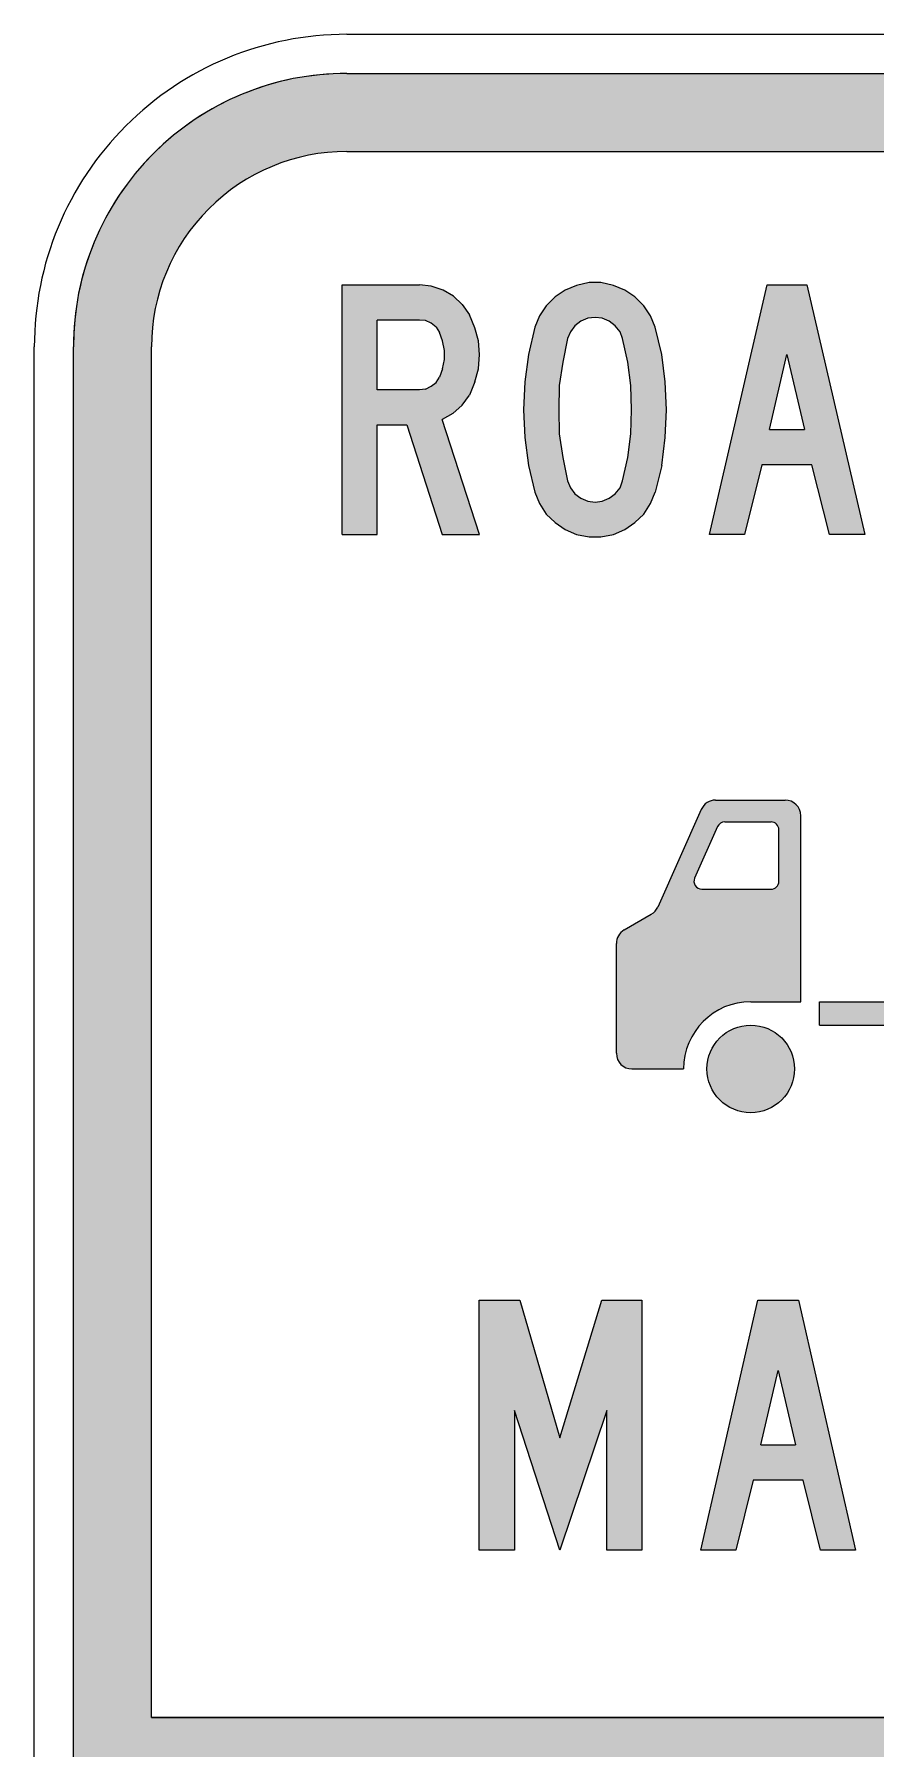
# Model space of a CAD drawing. Extents: x 80 to 227, y 133 to 266.
# Drawn here: x 80.2 to 116.1, y 193.2 to 266.4 of the extents above; entities that cross this region are included whole.
import ezdxf

# ---------------------------------------------------------------- set-up
doc = ezdxf.new("R2010")
doc.units = 0
doc.header["$MEASUREMENT"] = 0
doc.linetypes.add('CENTERX2', pattern=[101.60000000000001, 63.5, -12.7, 12.7, -12.7])
doc.layers.add('L25', color=1, linetype='CONTINUOUS')
doc.layers.add('L35', color=3, linetype='CONTINUOUS')

msp = doc.modelspace()

# ---------------------------------------------------------------- hatches: boundary and pattern name
at = {"layer": 'L25', "linetype": 'CENTERX2'}
h = msp.add_hatch(color=256, dxfattribs=at)
edge = h.paths.add_edge_path(flags=16)
edge.add_line((93.5327676264148, 261.3655784944086), (213.5327742930815, 261.3655784944085))
edge.add_arc((213.5327742930815, 253.0322454944085), 8.33333300000001, 2.2737367544323206e-13, 90, ccw=False)
edge.add_line((221.8661072930815, 253.0322454944085), (221.8661342930815, 194.5655588277418))
edge.add_line((221.8661342930815, 194.5655588277418), (85.19943462641484, 194.5655588277419))
edge.add_line((85.19943462641483, 194.5655588277419), (85.19943462641481, 253.0322454944086))
edge.add_arc((93.53276762641478, 253.0322454944086), 8.333332999999968, 89.99999999999989, 180, ccw=False)
edge = h.paths.add_edge_path()
edge.add_line((93.5327676264148, 264.6989084944086), (213.5327742930815, 264.6989084944085))
edge.add_arc((213.5327742930815, 253.0322454944085), 11.666663, 1.1368683772161603e-13, 90, ccw=False)
edge.add_line((225.1994372930815, 253.0322454944085), (225.1994372930816, 157.4322388277419))
edge.add_arc((213.5327742930816, 157.4322388277419), 11.666663, -90, 0, ccw=False)
edge.add_line((213.5327742930816, 145.7655758277419), (93.53276762641482, 145.7655758277419))
edge.add_arc((93.53276762641482, 157.4322388277419), 11.666663, 180, 270, ccw=False)
edge.add_line((81.86610462641482, 157.4322388277419), (81.86610462641481, 253.0322454944086))
edge.add_arc((93.53276762641477, 253.0322454944086), 11.66666299999996, 89.99999999999977, 180, ccw=False)
edge = h.paths.add_edge_path(flags=16)
edge.add_line((85.19943462641483, 191.2322588277419), (221.8661342930815, 191.2322588277418))
edge.add_line((221.8661342930815, 191.2322588277418), (221.8661072930816, 157.4322388277419))
edge.add_arc((213.5327676362757, 157.4322454845477), 8.333339656808493, 270.0000457687907, 359.9999542312093, ccw=False)
edge.add_line((213.5327742930816, 149.0989058277418), (93.53276762641482, 149.0989058277419))
edge.add_arc((93.53276762641482, 157.4322388277419), 8.333332999999982, 179.9999999999998, 270, ccw=False)
edge.add_line((85.19943462641483, 157.4322388277419), (85.19943462641483, 191.2322588277419))
h = msp.add_hatch(color=256, dxfattribs=at)
h.paths.add_polyline_path([(118.2195436870209, 245.0322421610752), (120.8865436870209, 245.0322421610752), (121.3945436870209, 245.0576421610752), (121.8771436870209, 245.1846421610752), (122.3343436870209, 245.4132421610752), (122.7407436870209, 245.6926421610752), (123.0963436870209, 246.0736421610752), (123.3757436870209, 246.4800421610752), (123.5535436870209, 246.9372421610752), (123.8329436870209, 247.9024421610752), (124.0107436870209, 248.8676421610752), (124.1123436870209, 249.8582421610752), (124.1123436870209, 250.8488421610752), (124.0107436870209, 251.8394421610752), (123.8329436870209, 252.8046421610752), (123.5535436870209, 253.7698421610752), (123.3757436870209, 254.2270421610752), (123.0963436870209, 254.6334421610752), (122.7407436870209, 254.9890421610752), (122.3343436870209, 255.2938421610752), (121.8771436870209, 255.4970421610752), (121.3945436870209, 255.6240421610752), (120.8865436870209, 255.6748421610752), (118.2195436870209, 255.6748421610752)])
h.paths.add_polyline_path([(119.7181436870209, 246.5054421610752), (120.8865436870209, 246.5054421610752), (121.2421436870209, 246.5562421610752), (121.5469436870209, 246.6832421610752), (121.8263436870209, 246.8864421610752), (122.0295436870209, 247.1658421610752), (122.1819436870209, 247.4706421610752), (122.4105436870209, 248.4104421610752), (122.5375436870209, 249.3756421610752), (122.5883436870209, 250.3408421610752), (122.5375436870209, 251.3060421610752), (122.4105436870209, 252.2712421610752), (122.1819436870209, 253.2364421610752), (122.0295436870209, 253.5412421610752), (121.8263436870209, 253.7952421610752), (121.5469436870209, 253.9984421610752), (121.2421436870209, 254.1508421610752), (120.8865436870209, 254.1762421610752), (119.7181436870209, 254.1762421610752)], flags=16)
h.paths.add_polyline_path([(108.9993436870209, 245.0322421610752), (111.4631436870209, 255.6748421610752), (113.1649436870209, 255.6748421610752), (115.6287436870209, 245.0322421610752), (114.1301436870209, 245.0322421610752), (113.3681436870209, 248.0040421610752), (111.2345436870209, 248.0040421610752), (110.4979436870209, 245.0322421610752)])
h.paths.add_polyline_path([(111.5647436870209, 249.5026421610752), (113.0633436870209, 249.5026421610752), (112.3013436870209, 252.7030421610752)], flags=16)
h.paths.add_polyline_path([(106.9673436870209, 247.9786421610752), (106.6879436870209, 246.8356421610752), (106.4847436870209, 246.3530421610752), (106.2053436870209, 245.8958421610752), (105.8243436870209, 245.5402421610752), (105.3925436870209, 245.2354421610752), (104.9099436870209, 245.0322421610752), (104.3765436870209, 244.9306421610752), (103.8685436870209, 244.9306421610752), (103.3351436870209, 245.0322421610752), (102.8525436870209, 245.2354421610752), (102.4207436870209, 245.5402421610752), (102.0397436870209, 245.8958421610752), (101.7603436870209, 246.3530421610752), (101.5571436870209, 246.8356421610752), (101.2777436870209, 247.9786421610752), (101.1253436870209, 249.1724421610752), (101.0745436870209, 250.3408421610752), (101.1253436870209, 251.5346421610752), (101.2777436870209, 252.7030421610752), (101.5571436870209, 253.8714421610752), (101.7603436870209, 254.3540421610752), (102.0397436870209, 254.7858421610752), (102.4207436870209, 255.1668421610752), (102.8525436870209, 255.4462421610752), (103.3351436870209, 255.6494421610752), (103.8685436870209, 255.7764421610752), (104.3765436870209, 255.7764421610752), (104.9099436870209, 255.6494421610752), (105.3925436870209, 255.4462421610752), (105.8243436870209, 255.1668421610752), (106.2053436870209, 254.7858421610752), (106.4847436870209, 254.3540421610752), (106.6879436870209, 253.8714421610752), (106.9673436870209, 252.7030421610752), (107.1197436870209, 251.5346421610752), (107.1705436870209, 250.3408421610752), (107.1197436870209, 249.1724421610752)])
h.paths.add_polyline_path([(105.2909436870209, 247.3182421610752), (105.5195436870209, 248.3088421610752), (105.6465436870209, 249.3248421610752), (105.6719436870209, 250.3408421610752), (105.6465436870209, 251.3822421610752), (105.5195436870209, 252.3728421610752), (105.2909436870209, 253.3888421610752), (105.1893436870209, 253.6682421610752), (104.9861436870209, 253.9222421610752), (104.7321436870209, 254.1254421610752), (104.4273436870209, 254.2524421610752), (104.1225436870209, 254.2778421610752), (103.8177436870209, 254.2524421610752), (103.5129436870209, 254.1254421610752), (103.2589436870209, 253.9222421610752), (103.0811436870209, 253.6682421610752), (102.9541436870209, 253.3888421610752), (102.7509436870209, 252.3728421610752), (102.5985436870209, 251.3822421610752), (102.5731436870209, 250.3408421610752), (102.5985436870209, 249.3248421610752), (102.7509436870209, 248.3088421610752), (102.9541436870209, 247.3182421610752), (103.0811436870209, 247.0134421610752), (103.2589436870209, 246.7594421610752), (103.5129436870209, 246.5816421610752), (103.8177436870209, 246.4546421610752), (104.1225436870209, 246.4038421610752), (104.4273436870209, 246.4546421610752), (104.7321436870209, 246.5816421610752), (104.9861436870209, 246.7594421610752), (105.1893436870209, 247.0134421610752)], flags=16)
h.paths.add_polyline_path([(93.32754368702092, 245.0322421610752), (93.32754368702092, 255.6748421610752), (96.62954368702088, 255.6748421610752), (97.13754368702087, 255.6240421610752), (97.6455436870209, 255.4462421610752), (98.07734368702091, 255.1922421610752), (98.45834368702089, 254.8366421610752), (98.76314368702089, 254.4048421610752), (98.99174368702091, 253.8460421610752), (99.14414368702091, 253.2872421610752), (99.1949436870209, 252.7030421610752), (99.14414368702091, 252.0934421610752), (98.99174368702091, 251.5346421610752), (98.76314368702089, 250.9758421610752), (98.45834368702089, 250.5440421610752), (98.05194368702087, 250.1884421610752), (97.59474368702092, 249.9344421610752), (99.1949436870209, 245.0322421610752), (97.59474368702092, 245.0322421610752), (96.09614368702091, 249.7058421610752), (94.82614368702093, 249.7058421610752), (94.82614368702093, 245.0322421610752)])
h.paths.add_polyline_path([(96.62954368702088, 254.1762421610752), (94.82614368702093, 254.1762421610752), (94.82614368702093, 251.2044421610752), (96.62954368702088, 251.2044421610752), (96.8835436870209, 251.2298421610752), (97.13754368702087, 251.3568421610752), (97.3407436870209, 251.5092421610752), (97.4931436870209, 251.7378421610752), (97.62014368702091, 252.0934421610752), (97.69634368702089, 252.4998421610752), (97.69634368702089, 252.8808421610752), (97.62014368702091, 253.2872421610752), (97.4931436870209, 253.6428421610752), (97.3407436870209, 253.8714421610752), (97.13754368702087, 254.0492421610752), (96.8835436870209, 254.1508421610752)], flags=16)
h.paths.add_polyline_path([(160.9677436870209, 255.6748421610752), (160.9677436870209, 245.0322421610752), (162.4663436870209, 245.0322421610752), (162.4663436870209, 252.0426421610752), (165.5651436870209, 245.0322421610752), (166.7335436870209, 245.0322421610752), (166.7335436870209, 255.6748421610752), (165.2349436870209, 255.6748421610752), (165.2349436870209, 249.5026421610752), (162.4663436870209, 255.6748421610752)])
h.paths.add_polyline_path([(156.1671436870209, 245.0322421610752), (156.1671436870209, 255.6748421610752), (157.6657436870209, 255.6748421610752), (157.6657436870209, 245.0322421610752)])
h.paths.add_polyline_path([(146.9469436870209, 245.0322421610752), (149.3853436870209, 255.6748421610752), (151.0871436870209, 255.6748421610752), (153.5509436870209, 245.0322421610752), (152.0523436870209, 245.0322421610752), (151.3157436870209, 248.0040421610752), (149.1821436870209, 248.0040421610752), (148.4201436870209, 245.0322421610752)])
h.paths.add_polyline_path([(149.4869436870209, 249.5026421610752), (150.9855436870209, 249.5026421610752), (150.2489436870209, 252.7030421610752)], flags=16)
h.paths.add_polyline_path([(139.2761436870209, 245.0322421610752), (139.2761436870209, 255.6748421610752), (142.5781436870209, 255.6748421610752), (143.1115436870209, 255.6240421610752), (143.5941436870209, 255.4462421610752), (144.0513436870209, 255.1922421610752), (144.4323436870209, 254.8366421610752), (144.7117436870209, 254.4048421610752), (144.9657436870209, 253.8460421610752), (145.0927436870209, 253.2872421610752), (145.1435436870209, 252.7030421610752), (145.0927436870209, 252.0934421610752), (144.9657436870209, 251.5346421610752), (144.7117436870209, 250.9758421610752), (144.4069436870209, 250.5440421610752), (144.0259436870209, 250.1884421610752), (143.5433436870209, 249.9344421610752), (145.1435436870209, 245.0322421610752), (143.5433436870209, 245.0322421610752), (142.0447436870209, 249.7058421610752), (140.7747436870209, 249.7058421610752), (140.7747436870209, 245.0322421610752)])
h.paths.add_polyline_path([(142.5781436870209, 254.1762421610752), (140.7747436870209, 254.1762421610752), (140.7747436870209, 251.2044421610752), (142.5781436870209, 251.2044421610752), (142.8575436870209, 251.2298421610752), (143.0861436870209, 251.3568421610752), (143.2893436870209, 251.5092421610752), (143.4417436870209, 251.7378421610752), (143.5941436870209, 252.0934421610752), (143.6449436870209, 252.4998421610752), (143.6449436870209, 252.8808421610752), (143.5941436870209, 253.2872421610752), (143.4417436870209, 253.6428421610752), (143.2893436870209, 253.8714421610752), (143.0861436870209, 254.0492421610752), (142.8575436870209, 254.1508421610752)], flags=16)
h.paths.add_polyline_path([(133.5103436870209, 254.1762421610752), (133.5103436870209, 245.0322421610752), (135.0089436870209, 245.0322421610752), (135.0089436870209, 254.1762421610752), (136.9393436870209, 254.1762421610752), (136.9393436870209, 255.6748421610752), (131.6053436870209, 255.6748421610752), (131.6053436870209, 254.1762421610752)])
h.paths.add_polyline_path([(208.3895436870209, 245.0322421610752), (208.3895436870209, 255.6748421610752), (213.4949436870209, 255.6748421610752), (213.4949436870209, 254.1762421610752), (209.8881436870209, 254.1762421610752), (209.8881436870209, 251.4076421610752), (212.2249436870209, 251.4076421610752), (212.2249436870209, 249.9344421610752), (209.8881436870209, 249.9344421610752), (209.8881436870209, 246.5054421610752), (213.7235436870209, 246.5054421610752), (213.7235436870209, 245.0322421610752)])
h.paths.add_polyline_path([(202.6237436870209, 245.0322421610752), (202.6237436870209, 254.1762421610752), (200.6933436870209, 254.1762421610752), (200.6933436870209, 255.6748421610752), (206.0273436870209, 255.6748421610752), (206.0273436870209, 254.1762421610752), (204.1223436870209, 254.1762421610752), (204.1223436870209, 245.0322421610752)])
h.paths.add_polyline_path([(192.4891436870209, 247.9024421610752), (192.4891436870209, 255.6748421610752), (193.9877436870209, 255.6748421610752), (193.9877436870209, 247.9024421610752), (194.0385436870209, 247.5214421610752), (194.1655436870209, 247.1404421610752), (194.4195436870209, 246.8356421610752), (194.7243436870209, 246.6070421610752), (195.0799436870209, 246.4546421610752), (195.4609436870209, 246.4038421610752), (195.8673436870209, 246.4546421610752), (196.2229436870209, 246.6070421610752), (196.5277436870209, 246.8356421610752), (196.7563436870209, 247.1404421610752), (196.9087436870209, 247.5214421610752), (196.9595436870209, 247.9024421610752), (196.9595436870209, 255.6748421610752), (198.4581436870209, 255.6748421610752), (198.4581436870209, 247.9024421610752), (198.4073436870209, 247.3690421610752), (198.2803436870209, 246.8864421610752), (198.0517436870209, 246.4038421610752), (197.7723436870209, 245.9720421610752), (197.3913436870209, 245.6164421610752), (196.9595436870209, 245.3116421610752), (196.5023436870209, 245.0830421610752), (195.9943436870209, 244.9560421610752), (195.4609436870209, 244.9052421610752), (194.9529436870209, 244.9560421610752), (194.4449436870209, 245.0830421610752), (193.9623436870209, 245.3116421610752), (193.5559436870209, 245.6164421610752), (193.1749436870209, 245.9720421610752), (192.8701436870209, 246.4038421610752), (192.6669436870209, 246.8864421610752), (192.5399436870209, 247.3690421610752)])
h.paths.add_polyline_path([(189.6697436870209, 247.9786421610752), (189.3903436870209, 246.8356421610752), (189.1871436870209, 246.3530421610752), (188.9077436870209, 245.8958421610752), (188.5267436870209, 245.5402421610752), (188.0949436870209, 245.2354421610752), (187.6123436870209, 245.0322421610752), (187.1043436870209, 244.9306421610752), (186.5709436870209, 244.9306421610752), (186.0629436870209, 245.0322421610752), (185.5803436870209, 245.2354421610752), (185.1231436870209, 245.5402421610752), (184.7675436870209, 245.8958421610752), (184.4627436870209, 246.3530421610752), (184.2849436870209, 246.8356421610752), (184.0055436870209, 247.9786421610752), (183.8277436870209, 249.1724421610752), (183.7769436870209, 250.3408421610752), (183.8277436870209, 251.5346421610752), (184.0055436870209, 252.7030421610752), (184.2849436870209, 253.8714421610752), (184.4627436870209, 254.3540421610752), (184.7675436870209, 254.7858421610752), (185.1231436870209, 255.1668421610752), (185.5803436870209, 255.4462421610752), (186.0629436870209, 255.6494421610752), (186.5709436870209, 255.7764421610752), (187.1043436870209, 255.7764421610752), (187.6123436870209, 255.6494421610752), (188.0949436870209, 255.4462421610752), (188.5267436870209, 255.1668421610752), (188.9077436870209, 254.7858421610752), (189.1871436870209, 254.3540421610752), (189.3903436870209, 253.8714421610752), (189.6697436870209, 252.7030421610752), (189.8475436870209, 251.5346421610752), (189.8983436870209, 250.3408421610752), (189.8475436870209, 249.1724421610752)])
h.paths.add_polyline_path([(188.0187436870209, 247.3182421610752), (188.2219436870209, 248.3088421610752), (188.3489436870209, 249.3248421610752), (188.3997436870209, 250.3408421610752), (188.3489436870209, 251.3822421610752), (188.2219436870209, 252.3728421610752), (188.0187436870209, 253.3888421610752), (187.8917436870209, 253.6682421610752), (187.6885436870209, 253.9222421610752), (187.4345436870209, 254.1254421610752), (187.1551436870209, 254.2524421610752), (186.8249436870209, 254.2778421610752), (186.5201436870209, 254.2524421610752), (186.2153436870209, 254.1254421610752), (185.9867436870209, 253.9222421610752), (185.7835436870209, 253.6682421610752), (185.6565436870209, 253.3888421610752), (185.4533436870209, 252.3728421610752), (185.3263436870209, 251.3822421610752), (185.2755436870209, 250.3408421610752), (185.3263436870209, 249.3248421610752), (185.4533436870209, 248.3088421610752), (185.6565436870209, 247.3182421610752), (185.7835436870209, 247.0134421610752), (185.9867436870209, 246.7594421610752), (186.2153436870209, 246.5816421610752), (186.5201436870209, 246.4546421610752), (186.8249436870209, 246.4038421610752), (187.1551436870209, 246.4546421610752), (187.4345436870209, 246.5816421610752), (187.6885436870209, 246.7594421610752), (187.8917436870209, 247.0134421610752)], flags=16)
h.paths.add_polyline_path([(176.0299436870209, 245.0322421610752), (176.0299436870209, 255.6748421610752), (179.3319436870209, 255.6748421610752), (179.8653436870209, 255.6240421610752), (180.3479436870209, 255.4462421610752), (180.8051436870209, 255.1922421610752), (181.1861436870209, 254.8366421610752), (181.4655436870209, 254.4048421610752), (181.7195436870209, 253.8460421610752), (181.8465436870209, 253.2872421610752), (181.8973436870209, 252.7030421610752), (181.8465436870209, 252.0934421610752), (181.7195436870209, 251.5346421610752), (181.4655436870209, 250.9758421610752), (181.1607436870209, 250.5440421610752), (180.7797436870209, 250.1884421610752), (180.2971436870209, 249.9344421610752), (181.8973436870209, 245.0322421610752), (180.2971436870209, 245.0322421610752), (178.7985436870209, 249.7058421610752), (177.5285436870209, 249.7058421610752), (177.5285436870209, 245.0322421610752)])
h.paths.add_polyline_path([(179.3319436870209, 254.1762421610752), (177.5285436870209, 254.1762421610752), (177.5285436870209, 251.2044421610752), (179.3319436870209, 251.2044421610752), (179.6113436870209, 251.2298421610752), (179.8399436870209, 251.3568421610752), (180.0431436870209, 251.5092421610752), (180.1955436870209, 251.7378421610752), (180.3225436870209, 252.0934421610752), (180.3987436870209, 252.4998421610752), (180.3987436870209, 252.8808421610752), (180.3225436870209, 253.2872421610752), (180.1955436870209, 253.6428421610752), (180.0431436870209, 253.8714421610752), (179.8399436870209, 254.0492421610752), (179.6113436870209, 254.1508421610752)], flags=16)
h = msp.add_hatch(color=256, dxfattribs=at)
edge = h.paths.add_edge_path()
edge.add_arc((150.5661042930817, 222.2322421610752), 1.866666666666676, 0, 360)
edge = h.paths.add_edge_path()
edge.add_arc((145.6327709597484, 222.2322421610752), 1.866666666666676, 0, 360)
edge = h.paths.add_edge_path()
edge.add_arc((198.1994376264153, 222.2322421610752), 1.866666666666676, 0, 360)
edge = h.paths.add_edge_path()
edge.add_arc((193.266104293082, 222.2322421610752), 1.866666666666676, 0, 360)
edge = h.paths.add_edge_path()
edge.add_arc((172.9994376264152, 222.2322421610752), 1.866666666666676, 0, 360)
edge = h.paths.add_edge_path()
edge.add_arc((168.0661042930818, 222.2322421610752), 1.866666666666676, 0, 360)
edge = h.paths.add_edge_path()
edge.add_arc((125.3661042930816, 222.2322421610752), 1.866666666666676, 0, 360)
edge = h.paths.add_edge_path()
edge.add_arc((120.4327709597483, 222.2322421610752), 1.866666666666676, 0, 360)
edge = h.paths.add_edge_path()
edge.add_arc((110.7661042930815, 222.2322421610752), 1.866666666666676, 0, 360)
h.paths.add_polyline_path([(113.6994376264149, 224.0989088277419), (113.6994376264149, 225.0989088277419), (118.2275582927882, 225.0989088277419), (118.2275582927882, 224.0989088277419)])
h.paths.add_polyline_path([(163.3994376264151, 224.0989088277419), (163.3994376264151, 225.0989088277419), (155.2327709597484, 225.0989088277419), (155.2327709597484, 224.0989088277419)])
h.paths.add_polyline_path([(164.1994376264151, 225.6989088277419), (202.066104293082, 225.6989088277419), (202.066104293082, 237.0322421610753), (164.1994376264151, 237.0322421610753)])
h.paths.add_polyline_path([(154.4327709597484, 225.6989088277419), (154.4327709597484, 237.0322421610753), (116.5661042930816, 237.0322421610753), (116.5661042930816, 225.6989088277419)])
edge = h.paths.add_edge_path(flags=16)
edge.add_arc((108.6758508034529, 230.2322421610752), 0.333333333333335, 156, 269.9999999999999)
edge.add_line((108.6758508034529, 229.8989088277419), (111.6327709597482, 229.8989088277419))
edge.add_arc((111.6327709597482, 230.2322421610752), 0.333333333333335, 269.9999999999999, 360)
edge.add_line((111.9661042930815, 230.2322421610752), (111.9661042930815, 232.4322421610752))
edge.add_arc((111.6327709597482, 232.4322421610752), 0.333333333333335, 0, 89.99999999999987)
edge.add_line((111.6327709597482, 232.7655754944086), (109.6553539111317, 232.7655754944086))
edge.add_arc((109.6553539111317, 232.4322421610752), 0.333333333333335, 89.99999999999993, 156)
edge.add_line((109.3508387585842, 232.5678210421005), (108.3713356509054, 230.3678210421005))
edge = h.paths.add_edge_path()
edge.add_arc((106.1907742978507, 229.403949392304), 0.66666666666667, 299.9999999999999, 336)
edge.add_line((106.7998046029457, 229.1327916302535), (108.6566790501181, 233.3033999231258))
edge.add_arc((109.2657093552132, 233.0322421610753), 0.66666666666667, 89.99999999999989, 156, ccw=False)
edge.add_line((109.2657093552132, 233.6989088277419), (112.2327709597482, 233.6989088277419))
edge.add_arc((112.2327709597482, 233.0322421610753), 0.66666666666667, 0, 90, ccw=False)
edge.add_line((112.8994376264149, 233.0322421610753), (112.8994376264149, 225.0989088277419))
edge.add_line((112.8994376264149, 225.0989088277419), (110.7661042930815, 225.0989088277419))
edge.add_arc((110.7661042930815, 222.2322421610752), 2.866666666666681, 90, 180)
edge.add_line((107.8994376264149, 222.2322421610752), (105.6994376264148, 222.2322421610752))
edge.add_arc((105.6994376264148, 222.8989088277419), 0.66666666666667, 180, 270, ccw=False)
edge.add_line((105.0327709597482, 222.8989088277419), (105.0327709597482, 227.5806753149488))
edge.add_arc((105.6994376264148, 227.5806753149488), 0.66666666666667, 120, 180, ccw=False)
edge.add_line((105.3661042930815, 228.1580255841384), (106.524107631184, 228.8265991231144))
h = msp.add_hatch(color=256, dxfattribs=at)
h.paths.add_polyline_path([(121.740811868839, 201.6989088277418), (123.442611868839, 201.6989088277418), (120.978811868839, 207.2361088277418), (123.214011868839, 212.3669088277418), (121.512211868839, 212.3669088277418), (120.242211868839, 209.1665088277418), (118.9468118688391, 212.3669088277418), (117.245011868839, 212.3669088277418), (119.480211868839, 207.2361088277418), (117.041811868839, 201.6989088277418), (118.743611868839, 201.6989088277418), (120.242211868839, 205.3311088277418)])
h.paths.add_polyline_path([(108.634411868839, 201.6989088277418), (111.072811868839, 212.3669088277418), (112.800011868839, 212.3669088277418), (115.238411868839, 201.6989088277418), (113.739811868839, 201.6989088277418), (113.003211868839, 204.6961088277418), (110.869611868839, 204.6961088277418), (110.133011868839, 201.6989088277418)])
h.paths.add_polyline_path([(111.199811868839, 206.1947088277418), (112.673011868839, 206.1947088277418), (111.9364118688391, 209.3697088277418)], flags=16)
h.paths.add_polyline_path([(99.18561186883903, 201.6989088277418), (99.18561186883903, 212.3669088277418), (100.912811868839, 212.3669088277418), (102.614611868839, 206.4995088277418), (104.418011868839, 212.3669088277418), (106.1198118688391, 212.3669088277418), (106.1198118688391, 201.6989088277418), (104.6212118688391, 201.6989088277418), (104.6212118688391, 207.6679088277418), (102.614611868839, 201.6989088277418), (100.684211868839, 207.6679088277418), (100.684211868839, 201.6989088277418)])
h.paths.add_polyline_path([(148.842611868839, 202.3593088277418), (149.376011868839, 202.0291088277418), (149.934811868839, 201.8005088277418), (150.544411868839, 201.6481088277418), (151.154011868839, 201.5719088277418), (151.763611868839, 201.5973088277418), (152.373211868839, 201.6989088277418), (152.805011868839, 201.8767088277418), (153.211411868839, 202.1053088277418), (153.567011868839, 202.4101088277418), (153.846411868839, 202.7657088277418), (154.202011868839, 203.4007088277418), (154.456011868839, 204.0865088277418), (154.608411868839, 204.7977088277418), (154.633811868839, 205.5089088277418), (154.557611868839, 206.2201088277418), (154.3798118688391, 206.9313088277418), (154.151211868839, 207.4393088277418), (153.821011868839, 207.8965088277418), (153.389211868839, 208.2521088277418), (152.906611868839, 208.5315088277418), (152.373211868839, 208.6839088277418), (151.839811868839, 208.7347088277418), (151.281011868839, 208.6839088277418), (150.773011868839, 208.5315088277418), (150.874611868839, 210.8683088277418), (154.278211868839, 210.8683088277418), (154.278211868839, 212.3669088277418), (149.376011868839, 212.3669088277418), (149.045811868839, 206.9313088277418), (150.544411868839, 206.8297088277418), (150.849211868839, 207.0583088277418), (151.204811868839, 207.2107088277418), (151.585811868839, 207.2869088277418), (151.992211868839, 207.2615088277418), (152.347811868839, 207.1345088277418), (152.678011868839, 206.9313088277418), (152.957411868839, 206.6265088277418), (153.135211868839, 206.2709088277418), (153.211411868839, 205.8645088277418), (153.186011868839, 205.2803088277418), (153.084411868839, 204.6961088277418), (152.906611868839, 204.1627088277418), (152.703411868839, 203.8325088277418), (152.474811868839, 203.5531088277418), (152.170011868839, 203.3499088277418), (151.839811868839, 203.1975088277418), (151.357211868839, 203.1213088277418), (150.874611868839, 203.1467088277418), (150.4174118688391, 203.2737088277418), (150.011011868839, 203.5277088277418)])
h.paths.add_polyline_path([(146.836011868839, 203.1975088277418), (146.607411868839, 203.1721088277418), (146.404211868839, 203.0451088277418), (146.226411868839, 202.8927088277418), (146.1248118688391, 202.6895088277418), (146.0994118688391, 202.4609088277418), (146.1248118688391, 202.2323088277418), (146.226411868839, 202.0037088277418), (146.404211868839, 201.8513088277418), (146.607411868839, 201.7497088277418), (146.836011868839, 201.6989088277418), (147.0646118688391, 201.7497088277418), (147.267811868839, 201.8513088277418), (147.445611868839, 202.0037088277418), (147.547211868839, 202.2323088277418), (147.598011868839, 202.4609088277418), (147.547211868839, 202.6895088277418), (147.445611868839, 202.8927088277418), (147.267811868839, 203.0451088277418), (147.0646118688391, 203.1721088277418)])
h.paths.add_polyline_path([(142.873611868839, 203.5277088277418), (142.594211868839, 203.2991088277418), (142.238611868839, 203.1467088277418), (141.8576118688391, 203.0959088277418), (141.451211868839, 203.1467088277418), (141.095611868839, 203.2991088277418), (140.841611868839, 203.5277088277418), (140.6384118688391, 203.8071088277418), (140.511411868839, 204.1373088277418), (140.460611868839, 204.4675088277418), (140.460611868839, 205.3311088277418), (140.511411868839, 205.6867088277418), (140.6384118688391, 205.9915088277418), (140.841611868839, 206.2709088277418), (141.095611868839, 206.4995088277418), (141.451211868839, 206.6519088277418), (141.8576118688391, 206.7027088277418), (142.238611868839, 206.6519088277418), (142.594211868839, 206.4995088277418), (142.873611868839, 206.2709088277418), (143.0768118688391, 205.9915088277418), (143.203811868839, 205.6867088277418), (143.229211868839, 205.3311088277418), (143.229211868839, 204.4675088277418), (143.203811868839, 204.1373088277418), (143.0768118688391, 203.8071088277418)], flags=16)
h.paths.add_polyline_path([(142.543411868839, 211.7573088277418), (143.356211868839, 212.3669088277418), (144.194411868839, 211.0715088277418), (143.3816118688391, 210.4365088277418), (142.645011868839, 209.7253088277418), (142.010011868839, 208.9379088277418), (141.425811868839, 208.0997088277418), (141.933811868839, 208.1759088277418), (142.4672118688391, 208.1505088277418), (142.975211868839, 208.0235088277418), (143.457811868839, 207.7695088277418), (143.838811868839, 207.4901088277418), (144.169011868839, 207.1091088277418), (144.448411868839, 206.7027088277418), (144.6262118688391, 206.2455088277418), (144.727811868839, 205.7629088277418), (144.778611868839, 204.8993088277418), (144.727811868839, 204.0611088277418), (144.6262118688391, 203.5785088277418), (144.448411868839, 203.0959088277418), (144.169011868839, 202.6895088277418), (143.838811868839, 202.3339088277418), (143.457811868839, 202.0291088277418), (142.975211868839, 201.8005088277418), (142.4672118688391, 201.6481088277418), (141.959211868839, 201.5973088277418), (141.425811868839, 201.6481088277418), (140.9432118688391, 201.8005088277418), (140.460611868839, 202.0291088277418), (140.054211868839, 202.3339088277418), (139.6986118688391, 202.6895088277418), (139.4192118688391, 203.0959088277418), (139.216011868839, 203.5531088277418), (139.0890118688391, 204.0611088277418), (139.012811868839, 204.6199088277418), (139.012811868839, 205.1787088277418), (139.0890118688391, 205.7629088277418), (139.317611868839, 206.7281088277418), (139.647811868839, 207.6933088277418), (140.054211868839, 208.6077088277418), (140.562211868839, 209.4713088277418), (141.146411868839, 210.2841088277418), (141.806811868839, 211.0461088277418)])
h.paths.add_polyline_path([(133.501011868839, 208.0997088277418), (133.501011868839, 206.7027088277418), (134.263011868839, 206.7027088277418), (134.5424118688391, 206.6773088277418), (134.796411868839, 206.5757088277418), (135.025011868839, 206.4233088277418), (135.202811868839, 206.2201088277418), (135.329811868839, 205.9661088277418), (135.4568118688391, 205.4835088277418), (135.533011868839, 204.9755088277418), (135.533011868839, 204.4675088277418), (135.4568118688391, 204.1119088277418), (135.304411868839, 203.7817088277418), (135.075811868839, 203.4769088277418), (134.771011868839, 203.2737088277418), (134.415411868839, 203.1213088277418), (134.034411868839, 203.0705088277418), (133.678811868839, 203.1213088277418), (133.3232118688391, 203.2737088277418), (133.0184118688391, 203.4769088277418), (132.789811868839, 203.7817088277418), (132.612011868839, 204.1119088277418), (132.561211868839, 204.4675088277418), (131.062611868839, 204.4675088277418), (131.113411868839, 203.9595088277418), (131.240411868839, 203.4769088277418), (131.4690118688391, 203.0197088277418), (131.7738118688391, 202.5879088277418), (132.129411868839, 202.2323088277418), (132.561211868839, 201.9529088277418), (133.043811868839, 201.7497088277418), (133.526411868839, 201.6227088277418), (134.034411868839, 201.5973088277418), (134.618611868839, 201.6735088277418), (135.1520118688391, 201.8513088277418), (135.660011868839, 202.1053088277418), (136.091811868839, 202.4609088277418), (136.472811868839, 202.8927088277418), (136.752211868839, 203.3753088277418), (136.9554118688391, 203.9087088277418), (137.031611868839, 204.4675088277418), (137.031611868839, 205.0771088277418), (136.930011868839, 205.6613088277418), (136.726811868839, 206.1693088277418), (136.447411868839, 206.6773088277418), (136.091811868839, 207.1091088277418), (135.634611868839, 207.4647088277418), (136.142611868839, 208.1759088277418), (136.498211868839, 208.9633088277418), (136.625211868839, 209.4459088277418), (136.6760118688391, 209.9285088277418), (136.599811868839, 210.4365088277418), (136.447411868839, 210.9191088277418), (136.193411868839, 211.3509088277418), (135.863211868839, 211.7319088277418), (135.482211868839, 212.0621088277418), (135.025011868839, 212.2907088277418), (134.5424118688391, 212.4177088277418), (134.034411868839, 212.4685088277418), (133.501011868839, 212.3923088277418), (132.967611868839, 212.2399088277418), (132.485011868839, 211.9605088277418), (132.0786118688391, 211.6049088277418), (131.748411868839, 211.1477088277418), (131.519811868839, 210.6651088277418), (131.392811868839, 210.1317088277418), (132.866011868839, 209.9031088277418), (132.916811868839, 210.2079088277418), (133.043811868839, 210.4619088277418), (133.247011868839, 210.6905088277418), (133.475611868839, 210.8683088277418), (133.755011868839, 210.9699088277418), (134.034411868839, 211.0207088277418), (134.339211868839, 210.9699088277418), (134.618611868839, 210.8683088277418), (134.8472118688391, 210.6905088277418), (135.050411868839, 210.4619088277418), (135.177411868839, 210.2079088277418), (135.228211868839, 209.9031088277418), (135.177411868839, 209.4713088277418), (134.999611868839, 209.0649088277418), (134.694811868839, 208.5315088277418), (134.491611868839, 208.3029088277418), (134.2376118688391, 208.1505088277418), (133.9328118688391, 208.0997088277418)])
h.paths.add_polyline_path([(160.044011868839, 201.6989088277418), (161.822011868839, 201.6989088277418), (161.822011868839, 205.8899088277418), (161.8728118688391, 206.2455088277418), (162.0252118688391, 206.5503088277418), (162.279211868839, 206.8043088277418), (162.584011868839, 206.9567088277418), (162.9396118688391, 207.0329088277418), (163.2444118688391, 206.9821088277418), (163.5492118688391, 206.8551088277418), (163.803211868839, 206.6773088277418), (163.981011868839, 206.4233088277418), (164.108011868839, 206.1185088277418), (164.1588118688391, 205.8137088277418), (164.1588118688391, 201.6989088277418), (165.911411868839, 201.6989088277418), (165.911411868839, 205.8899088277418), (165.9876118688391, 206.2455088277418), (166.140011868839, 206.5503088277418), (166.394011868839, 206.8043088277418), (166.698811868839, 206.9567088277418), (167.029011868839, 207.0329088277418), (167.359211868839, 206.9821088277418), (167.638611868839, 206.8551088277418), (167.892611868839, 206.6773088277418), (168.095811868839, 206.4233088277418), (168.222811868839, 206.1185088277418), (168.248211868839, 205.8137088277418), (168.248211868839, 201.6989088277418), (170.026211868839, 201.6989088277418), (170.026211868839, 206.1947088277418), (169.975411868839, 206.7027088277418), (169.823011868839, 207.2107088277418), (169.569011868839, 207.6679088277418), (169.213411868839, 208.0743088277418), (168.807011868839, 208.3791088277418), (168.324411868839, 208.6331088277418), (167.8164118688391, 208.7601088277418), (167.283011868839, 208.7855088277418), (166.775011868839, 208.6839088277418), (166.267011868839, 208.5061088277418), (165.835211868839, 208.2267088277418), (165.454211868839, 207.8711088277418), (165.098611868839, 208.2013088277418), (164.666811868839, 208.4553088277418), (164.209611868839, 208.6585088277418), (163.727011868839, 208.7601088277418), (163.2190118688391, 208.7855088277418), (162.736411868839, 208.7093088277418), (162.253811868839, 208.5569088277418), (161.822011868839, 208.3283088277418), (161.822011868839, 208.7093088277418), (160.044011868839, 208.7093088277418)])
h.paths.add_polyline_path([(206.373611868839, 204.2643088277418), (206.373611868839, 205.3311088277418), (205.205211868839, 205.3311088277418), (205.205211868839, 206.8297088277418), (207.872211868839, 206.8297088277418), (207.872211868839, 204.2643088277418), (207.821411868839, 203.7563088277418), (207.669011868839, 203.2483088277418), (207.415011868839, 202.7911088277418), (207.084811868839, 202.3847088277418), (206.678411868839, 202.0545088277418), (206.221211868839, 201.8005088277418), (205.713211868839, 201.6481088277418), (205.205211868839, 201.5973088277418), (204.671811868839, 201.6481088277418), (204.163811868839, 201.8005088277418), (203.706611868839, 202.0799088277418), (203.300211868839, 202.4101088277418), (202.970011868839, 202.8419088277418), (202.741411868839, 203.2991088277418), (202.411211868839, 204.3405088277418), (202.208011868839, 205.4073088277418), (202.081011868839, 206.4995088277418), (202.081011868839, 207.5663088277418), (202.208011868839, 208.6585088277418), (202.411211868839, 209.7253088277418), (202.741411868839, 210.7667088277418), (202.970011868839, 211.2493088277418), (203.300211868839, 211.6557088277418), (203.706611868839, 212.0113088277418), (204.163811868839, 212.2653088277418), (204.671811868839, 212.4177088277418), (205.205211868839, 212.4685088277418), (205.713211868839, 212.4177088277418), (206.221211868839, 212.2653088277418), (206.678411868839, 212.0113088277418), (207.084811868839, 211.6811088277418), (207.415011868839, 211.2747088277418), (207.669011868839, 210.8175088277418), (207.821411868839, 210.3349088277418), (207.872211868839, 209.8015088277418), (206.373611868839, 209.8015088277418), (206.348211868839, 210.0809088277418), (206.246611868839, 210.3603088277418), (206.068811868839, 210.5889088277418), (205.840211868839, 210.7921088277418), (205.586211868839, 210.9191088277418), (205.306811868839, 210.9699088277418), (204.925811868839, 210.9445088277418), (204.595611868839, 210.8175088277418), (204.316211868839, 210.5635088277418), (204.138411868839, 210.2333088277418), (203.859011868839, 209.3443088277418), (203.681211868839, 208.4299088277418), (203.605011868839, 207.4901088277418), (203.605011868839, 206.5757088277418), (203.681211868839, 205.6359088277418), (203.859011868839, 204.7215088277418), (204.138411868839, 203.8325088277418), (204.290811868839, 203.5277088277418), (204.544811868839, 203.2991088277418), (204.849611868839, 203.1467088277418), (205.205211868839, 203.0959088277418), (205.510011868839, 203.1467088277418), (205.789411868839, 203.2483088277418), (206.018011868839, 203.4261088277418), (206.221211868839, 203.6801088277418), (206.322811868839, 203.9595088277418)])
h.paths.add_polyline_path([(193.572011868839, 201.6989088277418), (193.572011868839, 212.3669088277418), (195.070611868839, 212.3669088277418), (197.839211868839, 206.1947088277418), (197.839211868839, 212.3669088277418), (199.337811868839, 212.3669088277418), (199.337811868839, 201.6989088277418), (198.169411868839, 201.6989088277418), (195.070611868839, 208.7347088277418), (195.070611868839, 201.6989088277418)])
h.paths.add_polyline_path([(190.498611868839, 203.5277088277418), (190.778011868839, 204.6707088277418), (190.930411868839, 205.8391088277418), (190.981211868839, 207.0329088277418), (190.930411868839, 208.2267088277418), (190.778011868839, 209.3951088277418), (190.498611868839, 210.5381088277418), (190.295411868839, 211.0461088277418), (190.016011868839, 211.4779088277418), (189.635011868839, 211.8589088277418), (189.203211868839, 212.1383088277418), (188.720611868839, 212.3415088277418), (188.187211868839, 212.4431088277418), (187.679211868839, 212.4431088277418), (187.145811868839, 212.3415088277418), (186.663211868839, 212.1383088277418), (186.231411868839, 211.8589088277418), (185.850411868839, 211.4779088277418), (185.571011868839, 211.0461088277418), (185.367811868839, 210.5381088277418), (185.088411868839, 209.3951088277418), (184.936011868839, 208.2267088277418), (184.885211868839, 207.0329088277418), (184.936011868839, 205.8391088277418), (185.088411868839, 204.6707088277418), (185.367811868839, 203.5277088277418), (185.571011868839, 203.0197088277418), (185.850411868839, 202.5879088277418), (186.231411868839, 202.2069088277418), (186.663211868839, 201.9275088277418), (187.145811868839, 201.7243088277418), (187.679211868839, 201.6227088277418), (188.187211868839, 201.6227088277418), (188.720611868839, 201.7243088277418), (189.203211868839, 201.9275088277418), (189.635011868839, 202.2069088277418), (190.016011868839, 202.5879088277418), (190.295411868839, 203.0197088277418)])
h.paths.add_polyline_path([(189.101611868839, 204.0103088277418), (189.304811868839, 205.0009088277418), (189.457211868839, 206.0169088277418), (189.482611868839, 207.0329088277418), (189.457211868839, 208.0489088277418), (189.304811868839, 209.0649088277418), (189.101611868839, 210.0809088277418), (188.974611868839, 210.3603088277418), (188.796811868839, 210.6143088277418), (188.542811868839, 210.8175088277418), (188.238011868839, 210.9445088277418), (187.933211868839, 210.9699088277418), (187.628411868839, 210.9445088277418), (187.323611868839, 210.8175088277418), (187.069611868839, 210.6143088277418), (186.866411868839, 210.3603088277418), (186.764811868839, 210.0809088277418), (186.536211868839, 209.0649088277418), (186.409211868839, 208.0489088277418), (186.383811868839, 207.0329088277418), (186.409211868839, 206.0169088277418), (186.536211868839, 205.0009088277418), (186.764811868839, 204.0103088277418), (186.866411868839, 203.7055088277418), (187.069611868839, 203.4515088277418), (187.323611868839, 203.2483088277418), (187.628411868839, 203.1467088277418), (187.933211868839, 203.0959088277418), (188.238011868839, 203.1467088277418), (188.542811868839, 203.2483088277418), (188.796811868839, 203.4515088277418), (188.974611868839, 203.7055088277418)], flags=16)
h.paths.add_polyline_path([(177.976411868839, 201.6989088277418), (177.976411868839, 212.3669088277418), (179.475011868839, 212.3669088277418), (179.475011868839, 203.1975088277418), (183.310411868839, 203.1975088277418), (183.310411868839, 201.6989088277418)])

# ---------------------------------------------------------------- linework, layer by layer
for points in [[(93.5327676264148, 264.6989084944086), (213.5327742930815, 264.6989084944085, -0.4142135623730941), (225.1994372930815, 253.0322454944085), (225.1994372930816, 157.4322388277419, -0.4142135623730952), (213.5327742930816, 145.7655758277419), (93.53276762641482, 145.7655758277419, -0.4142135623730948), (81.86610462641482, 157.4322388277419), (81.86610462641481, 253.0322454944086, -0.4142135623730958), (93.5327676264148, 264.6989084944086, -2.696818497707233)], [(93.5327676264148, 261.3655784944086), (213.5327742930815, 261.3655784944085, -0.4142135623730936), (221.8661072930815, 253.0322454944085), (221.8661342930815, 194.5655588277418), (85.19943462641483, 194.5655588277419), (85.19943462641481, 253.0322454944086, -0.4142135623730958), (93.5327676264148, 261.3655784944086, -1.559095019978313)]]:
    msp.add_lwpolyline(points, format="xyb", dxfattribs=at)
at = {"layer": 'L35'}
for p, q in [((93.5327676264148, 266.3655754944086), (213.5327742930815, 266.3655754944085)), ((93.5327676264148, 264.6989084944086), (213.5327742930815, 264.6989084944085)), ((93.5327676264148, 261.3655784944086), (213.5327742930815, 261.3655784944085)), ((93.32754368702092, 255.6748421610752), (96.62954368702088, 255.6748421610752)), ((93.32754368702092, 245.0322421610752), (93.32754368702092, 255.6748421610752)), ((97.13754368702087, 255.6240421610752), (96.62954368702088, 255.6748421610752)), ((97.6455436870209, 255.4462421610752), (97.13754368702087, 255.6240421610752)), ((98.07734368702091, 255.1922421610752), (97.6455436870209, 255.4462421610752)), ((102.8525436870209, 255.4462421610752), (102.4207436870209, 255.1668421610752)), ((103.3351436870209, 255.6494421610752), (102.8525436870209, 255.4462421610752)), ((103.8685436870209, 255.7764421610752), (103.3351436870209, 255.6494421610752)), ((104.3765436870209, 255.7764421610752), (103.8685436870209, 255.7764421610752)), ((104.9099436870209, 255.6494421610752), (104.3765436870209, 255.7764421610752)), ((105.3925436870209, 255.4462421610752), (104.9099436870209, 255.6494421610752)), ((105.8243436870209, 255.1668421610752), (105.3925436870209, 255.4462421610752)), ((108.9993436870209, 245.0322421610752), (111.4631436870209, 255.6748421610752)), ((111.4631436870209, 255.6748421610752), (113.1649436870209, 255.6748421610752)), ((113.1649436870209, 255.6748421610752), (115.6287436870209, 245.0322421610752)), ((98.45834368702089, 254.8366421610752), (98.07734368702091, 255.1922421610752)), ((98.45834368702089, 254.8366421610752), (98.76314368702089, 254.4048421610752)), ((102.0397436870209, 254.7858421610752), (101.7603436870209, 254.3540421610752)), ((102.4207436870209, 255.1668421610752), (102.0397436870209, 254.7858421610752)), ((106.2053436870209, 254.7858421610752), (105.8243436870209, 255.1668421610752)), ((106.4847436870209, 254.3540421610752), (106.2053436870209, 254.7858421610752)), ((94.82614368702093, 251.2044421610752), (94.82614368702093, 254.1762421610752)), ((96.62954368702088, 254.1762421610752), (94.82614368702093, 254.1762421610752)), ((96.8835436870209, 254.1508421610752), (96.62954368702088, 254.1762421610752)), ((97.13754368702087, 254.0492421610752), (96.8835436870209, 254.1508421610752)), ((97.3407436870209, 253.8714421610752), (97.13754368702087, 254.0492421610752)), ((97.3407436870209, 253.8714421610752), (97.4931436870209, 253.6428421610752)), ((98.99174368702091, 253.8460421610752), (98.76314368702089, 254.4048421610752)), ((99.14414368702091, 253.2872421610752), (98.99174368702091, 253.8460421610752)), ((101.5571436870209, 253.8714421610752), (101.2777436870209, 252.7030421610752)), ((101.7603436870209, 254.3540421610752), (101.5571436870209, 253.8714421610752)), ((103.2589436870209, 253.9222421610752), (103.0811436870209, 253.6682421610752)), ((103.5129436870209, 254.1254421610752), (103.2589436870209, 253.9222421610752)), ((103.8177436870209, 254.2524421610752), (103.5129436870209, 254.1254421610752)), ((104.1225436870209, 254.2778421610752), (103.8177436870209, 254.2524421610752)), ((104.4273436870209, 254.2524421610752), (104.1225436870209, 254.2778421610752)), ((104.7321436870209, 254.1254421610752), (104.4273436870209, 254.2524421610752)), ((104.9861436870209, 253.9222421610752), (104.7321436870209, 254.1254421610752)), ((105.1893436870209, 253.6682421610752), (104.9861436870209, 253.9222421610752)), ((106.6879436870209, 253.8714421610752), (106.4847436870209, 254.3540421610752)), ((106.9673436870209, 252.7030421610752), (106.6879436870209, 253.8714421610752)), ((97.62014368702091, 253.2872421610752), (97.4931436870209, 253.6428421610752)), ((97.69634368702089, 252.8808421610752), (97.62014368702091, 253.2872421610752)), ((99.1949436870209, 252.7030421610752), (99.14414368702091, 253.2872421610752)), ((102.9541436870209, 253.3888421610752), (102.7509436870209, 252.3728421610752)), ((103.0811436870209, 253.6682421610752), (102.9541436870209, 253.3888421610752)), ((105.2909436870209, 253.3888421610752), (105.1893436870209, 253.6682421610752)), ((105.5195436870209, 252.3728421610752), (105.2909436870209, 253.3888421610752)), ((80.1994376264148, 157.4322388277419), (80.1994376264148, 253.0322454944086)), ((81.86610462641481, 157.4322388277419), (81.86610462641481, 253.0322454944086)), ((85.19943462641483, 194.5655588277419), (85.19943462641481, 253.0322454944086)), ((97.62014368702091, 252.0934421610752), (97.69634368702089, 252.4998421610752)), ((97.69634368702089, 252.4998421610752), (97.69634368702089, 252.8808421610752)), ((99.14414368702091, 252.0934421610752), (99.1949436870209, 252.7030421610752)), ((101.2777436870209, 252.7030421610752), (101.1253436870209, 251.5346421610752)), ((102.7509436870209, 252.3728421610752), (102.5985436870209, 251.3822421610752)), ((105.6465436870209, 251.3822421610752), (105.5195436870209, 252.3728421610752)), ((107.1197436870209, 251.5346421610752), (106.9673436870209, 252.7030421610752)), ((111.5647436870209, 249.5026421610752), (112.3013436870209, 252.7030421610752)), ((112.3013436870209, 252.7030421610752), (113.0633436870209, 249.5026421610752)), ((97.3407436870209, 251.5092421610752), (97.4931436870209, 251.7378421610752)), ((97.62014368702091, 252.0934421610752), (97.4931436870209, 251.7378421610752)), ((98.99174368702091, 251.5346421610752), (99.14414368702091, 252.0934421610752)), ((96.62954368702088, 251.2044421610752), (94.82614368702093, 251.2044421610752)), ((96.8835436870209, 251.2298421610752), (96.62954368702088, 251.2044421610752)), ((96.8835436870209, 251.2298421610752), (97.13754368702087, 251.3568421610752)), ((97.13754368702087, 251.3568421610752), (97.3407436870209, 251.5092421610752)), ((98.45834368702089, 250.5440421610752), (98.76314368702089, 250.9758421610752)), ((98.99174368702091, 251.5346421610752), (98.76314368702089, 250.9758421610752)), ((101.1253436870209, 251.5346421610752), (101.0745436870209, 250.3408421610752)), ((102.5985436870209, 251.3822421610752), (102.5731436870209, 250.3408421610752)), ((105.6719436870209, 250.3408421610752), (105.6465436870209, 251.3822421610752)), ((107.1705436870209, 250.3408421610752), (107.1197436870209, 251.5346421610752)), ((98.05194368702087, 250.1884421610752), (97.59474368702092, 249.9344421610752)), ((98.05194368702087, 250.1884421610752), (98.45834368702089, 250.5440421610752)), ((101.0745436870209, 250.3408421610752), (101.1253436870209, 249.1724421610752)), ((102.5731436870209, 250.3408421610752), (102.5985436870209, 249.3248421610752)), ((105.6465436870209, 249.3248421610752), (105.6719436870209, 250.3408421610752)), ((107.1197436870209, 249.1724421610752), (107.1705436870209, 250.3408421610752)), ((94.82614368702093, 249.7058421610752), (96.09614368702091, 249.7058421610752)), ((94.82614368702093, 245.0322421610752), (94.82614368702093, 249.7058421610752)), ((96.09614368702091, 249.7058421610752), (97.59474368702092, 245.0322421610752)), ((99.1949436870209, 245.0322421610752), (97.59474368702092, 249.9344421610752)), ((111.5647436870209, 249.5026421610752), (113.0633436870209, 249.5026421610752)), ((101.1253436870209, 249.1724421610752), (101.2777436870209, 247.9786421610752)), ((102.5985436870209, 249.3248421610752), (102.7509436870209, 248.3088421610752)), ((105.5195436870209, 248.3088421610752), (105.6465436870209, 249.3248421610752)), ((106.9673436870209, 247.9786421610752), (107.1197436870209, 249.1724421610752)), ((101.2777436870209, 247.9786421610752), (101.5571436870209, 246.8356421610752)), ((102.7509436870209, 248.3088421610752), (102.9541436870209, 247.3182421610752)), ((105.2909436870209, 247.3182421610752), (105.5195436870209, 248.3088421610752)), ((106.9673436870209, 247.9786421610752), (106.6879436870209, 246.8356421610752)), ((111.2345436870209, 248.0040421610752), (110.4979436870209, 245.0322421610752)), ((113.3681436870209, 248.0040421610752), (111.2345436870209, 248.0040421610752)), ((114.1301436870209, 245.0322421610752), (113.3681436870209, 248.0040421610752)), ((102.9541436870209, 247.3182421610752), (103.0811436870209, 247.0134421610752)), ((105.1893436870209, 247.0134421610752), (105.2909436870209, 247.3182421610752)), ((101.5571436870209, 246.8356421610752), (101.7603436870209, 246.3530421610752)), ((103.0811436870209, 247.0134421610752), (103.2589436870209, 246.7594421610752)), ((103.2589436870209, 246.7594421610752), (103.5129436870209, 246.5816421610752)), ((103.5129436870209, 246.5816421610752), (103.8177436870209, 246.4546421610752)), ((103.8177436870209, 246.4546421610752), (104.1225436870209, 246.4038421610752)), ((104.1225436870209, 246.4038421610752), (104.4273436870209, 246.4546421610752)), ((104.4273436870209, 246.4546421610752), (104.7321436870209, 246.5816421610752)), ((104.7321436870209, 246.5816421610752), (104.9861436870209, 246.7594421610752)), ((104.9861436870209, 246.7594421610752), (105.1893436870209, 247.0134421610752)), ((106.4847436870209, 246.3530421610752), (106.6879436870209, 246.8356421610752)), ((101.7603436870209, 246.3530421610752), (102.0397436870209, 245.8958421610752)), ((102.0397436870209, 245.8958421610752), (102.4207436870209, 245.5402421610752)), ((105.8243436870209, 245.5402421610752), (106.2053436870209, 245.8958421610752)), ((106.2053436870209, 245.8958421610752), (106.4847436870209, 246.3530421610752)), ((93.32754368702092, 245.0322421610752), (94.82614368702093, 245.0322421610752)), ((97.59474368702092, 245.0322421610752), (99.1949436870209, 245.0322421610752)), ((102.4207436870209, 245.5402421610752), (102.8525436870209, 245.2354421610752)), ((102.8525436870209, 245.2354421610752), (103.3351436870209, 245.0322421610752)), ((103.3351436870209, 245.0322421610752), (103.8685436870209, 244.9306421610752)), ((104.3765436870209, 244.9306421610752), (104.9099436870209, 245.0322421610752)), ((104.9099436870209, 245.0322421610752), (105.3925436870209, 245.2354421610752)), ((105.3925436870209, 245.2354421610752), (105.8243436870209, 245.5402421610752)), ((110.4979436870209, 245.0322421610752), (108.9993436870209, 245.0322421610752)), ((115.6287436870209, 245.0322421610752), (114.1301436870209, 245.0322421610752)), ((103.8685436870209, 244.9306421610752), (104.3765436870209, 244.9306421610752)), ((108.6566790501181, 233.3033999231258), (106.7998046029457, 229.1327916302535)), ((109.2657093552132, 233.6989088277419), (112.2327709597482, 233.6989088277419)), ((109.3508387585842, 232.5678210421005), (108.3713356509054, 230.3678210421005)), ((109.6553539111317, 232.7655754944086), (111.6327709597482, 232.7655754944086)), ((112.8994376264149, 225.0989088277419), (112.8994376264149, 233.0322421610753)), ((111.9661042930815, 230.2322421610752), (111.9661042930815, 232.4322421610752)), ((108.6758508034529, 229.8989088277419), (111.6327709597482, 229.8989088277419)), ((105.3661042930815, 228.1580255841384), (106.524107631184, 228.8265991231144)), ((105.0327709597482, 222.8989088277419), (105.0327709597482, 227.5806753149488)), ((110.7661042930815, 225.0989088277419), (112.8994376264149, 225.0989088277419)), ((113.6994376264149, 225.0989088277419), (118.2275582927882, 225.0989088277419)), ((113.6994376264149, 224.0989088277419), (113.6994376264149, 225.0989088277419)), ((113.6994376264149, 224.0989088277419), (118.2275582927882, 224.0989088277419)), ((105.6994376264148, 222.2322421610752), (107.8994376264149, 222.2322421610752)), ((99.18561186883903, 212.3669088277418), (100.912811868839, 212.3669088277418)), ((99.18561186883903, 201.6989088277418), (99.18561186883903, 212.3669088277418)), ((100.912811868839, 212.3669088277418), (102.614611868839, 206.4995088277418)), ((102.614611868839, 206.4995088277418), (104.418011868839, 212.3669088277418)), ((104.418011868839, 212.3669088277418), (106.1198118688391, 212.3669088277418)), ((106.1198118688391, 212.3669088277418), (106.1198118688391, 201.6989088277418)), ((108.634411868839, 201.6989088277418), (111.072811868839, 212.3669088277418)), ((111.072811868839, 212.3669088277418), (112.800011868839, 212.3669088277418)), ((112.800011868839, 212.3669088277418), (115.238411868839, 201.6989088277418)), ((111.199811868839, 206.1947088277418), (111.9364118688391, 209.3697088277418)), ((111.9364118688391, 209.3697088277418), (112.673011868839, 206.1947088277418)), ((100.684211868839, 207.6679088277418), (100.684211868839, 201.6989088277418)), ((102.614611868839, 201.6989088277418), (100.684211868839, 207.6679088277418)), ((104.6212118688391, 207.6679088277418), (102.614611868839, 201.6989088277418)), ((104.6212118688391, 201.6989088277418), (104.6212118688391, 207.6679088277418)), ((111.199811868839, 206.1947088277418), (112.673011868839, 206.1947088277418)), ((110.869611868839, 204.6961088277418), (110.133011868839, 201.6989088277418)), ((113.003211868839, 204.6961088277418), (110.869611868839, 204.6961088277418)), ((113.739811868839, 201.6989088277418), (113.003211868839, 204.6961088277418)), ((100.684211868839, 201.6989088277418), (99.18561186883903, 201.6989088277418)), ((106.1198118688391, 201.6989088277418), (104.6212118688391, 201.6989088277418)), ((110.133011868839, 201.6989088277418), (108.634411868839, 201.6989088277418)), ((115.238411868839, 201.6989088277418), (113.739811868839, 201.6989088277418)), ((85.1994076264148, 194.5655588277419), (221.8661342930815, 194.5655588277418))]:
    msp.add_line(p, q, dxfattribs=at)
msp.add_circle((110.7661042930815, 222.2322421610752), 1.866666666666676, dxfattribs=at)
for centre, radius, start, end in [((93.5327676264148, 253.0322454944086), 13.33333, 89.99999999999997, 180), ((93.5327676264148, 253.0322454944086), 11.666663, 89.99999999999997, 180), ((93.5327676264148, 253.0322454944086), 8.333332999999998, 89.99999999999997, 180), ((109.2657093552132, 233.0322421610753), 0.66666666666667, 89.99999999999997, 156), ((112.2327709597482, 233.0322421610753), 0.66666666666667, 0, 90), ((109.6553539111317, 232.4322421610752), 0.333333333333335, 89.99999999999993, 156), ((111.6327709597482, 232.4322421610752), 0.333333333333335, 0, 89.99999999999987), ((108.6758508034529, 230.2322421610752), 0.333333333333335, 156, 269.9999999999999), ((111.6327709597482, 230.2322421610752), 0.333333333333335, 269.9999999999999, 0), ((106.1907742978507, 229.403949392304), 0.66666666666667, 299.9999999999999, 336), ((105.6994376264148, 227.5806753149488), 0.66666666666667, 120, 180), ((110.7661042930815, 222.2322421610752), 2.866666666666681, 90, 180), ((105.6994376264148, 222.8989088277419), 0.66666666666667, 180, 270)]:
    msp.add_arc(centre, radius, start, end, dxfattribs=at)

doc.saveas('drawing.dxf')
